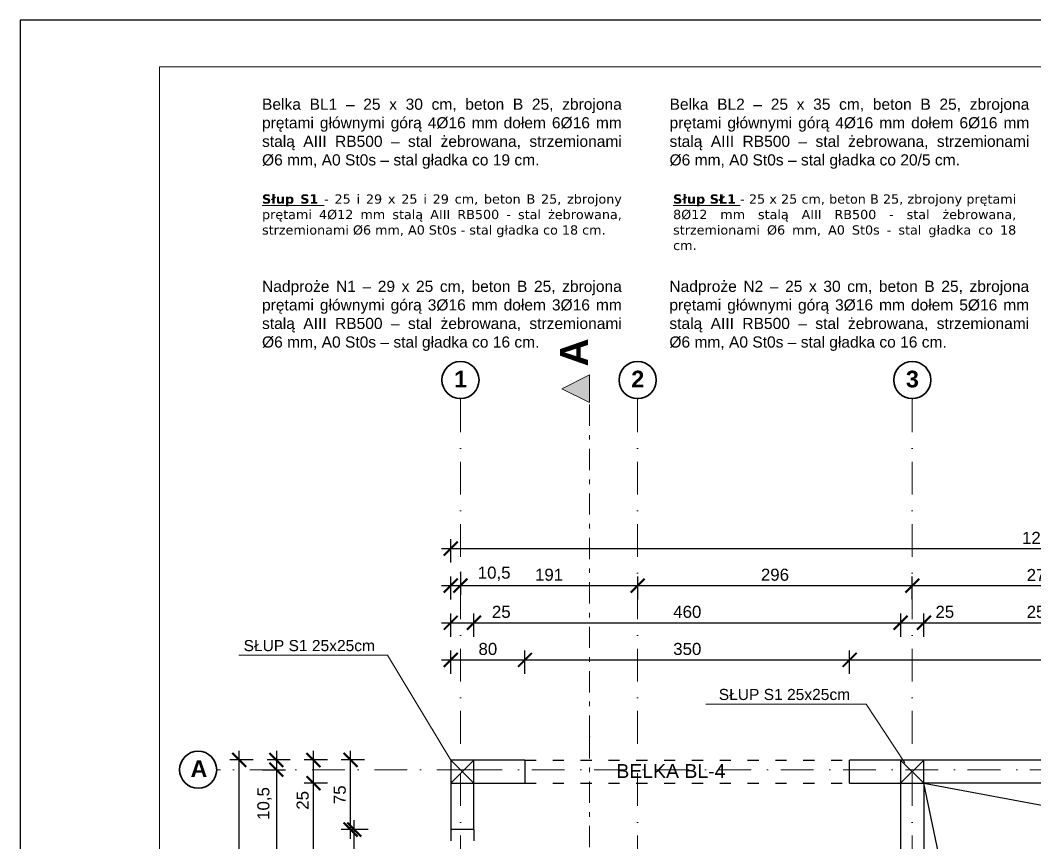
# Model space of a CAD drawing. Header units: millimetres. Extents: x 4647 to 73915, y -13612 to -8141.
# Drawn here: x 11099 to 12192, y -10494 to -9608 of the extents above; entities that cross this region are included whole.
import ezdxf
from ezdxf.enums import TextEntityAlignment as Align

# ---------------------------------------------------------------- set-up
doc = ezdxf.new("R2010")
doc.units = ezdxf.units.MM
for name, pattern in [('ACAD_ISO03W100', [30, 12, -18]), ('Kropki i Kreski', [67.027776, 35.277777, -17.638888, 0, -14.111111]), ('Przerywana', [16.4, 8.2, -8.2]), ('Przerywana podwójnie', [47.9, 22.9, -10, 5, -10])]:
    doc.linetypes.add(name, pattern=pattern)
for name, color, linetype, lineweight in [('a_beton_c', 3, 'ACAD_ISO03W100', 25), ('a_murowane_b', 20, 'Continuous', 30), ('a_opisy', 252, 'Continuous', 9), ('a_wymiary', 250, 'Continuous', 9), ('Cienka', 1, 'Continuous', 15), ('Konstrukcja - Siatka mod_Nr_Pióra__1', 7, 'Continuous', 5), ('Konstrukcja - Siatka mod_Nr_Pióra__7', 7, 'Continuous', 35), ('Opisy - Tekst_Nr_Pióra__1', 7, 'Continuous', 13), ('Znaczniki - Przekroje_Nr_Pióra__1', 7, 'Continuous', 5)]:
    doc.layers.add(name, color=color, linetype=linetype, lineweight=lineweight)
doc.layers.add('Konstrukcja - Siatka mod', color=7, linetype='Continuous')
doc.layers.add('Znaczniki - Przekroje', color=7, linetype='Continuous')
doc.layers.add('Konstrukcja - Siatka mod_Nr_Pióra__4', color=7, linetype='Continuous', lineweight=5, true_color=0x029e21)
doc.layers.add('Znaczniki - Przekroje_Nr_Pióra__5', color=7, linetype='Continuous', lineweight=5, true_color=0x40a5ff)
doc.styles.add('GENERATED_STYLE_1', font='arialbd.ttf')
doc.styles.get("Standard").update_dxf_attribs({"font": 'arial.ttf'})
doc.dimstyles.new('1-100', dxfattribs={"dimtxt": 13, "dimasz": 15, "dimexe": 10, "dimexo": 20, "dimgap": 5, "dimtad": 1, "dimdec": 1, "dimrnd": 0.5, "dimtxsty": 'Standard', "dimblk": 'ARCHTICK', "dimcen": 0.09, "dimdle": 10, "dimadec": 0, "dimazin": 0, "dimtfac": 1, "dimtdec": 1, "dimtofl": 0, "dimtmove": 0, "dimatfit": 3, "dimfxl": 10, "dimfxlon": 1, "dimtolj": 1, "dimtzin": 0, "dimarcsym": 0})

# ---------------------------------------------------------------- blocks, each defined once
blk = doc.blocks.new('Standardowy znacznik siatki')
at = {"layer": 'Konstrukcja - Siatka mod_Nr_Pióra__4', "linetype": 'Kropki i Kreski'}
for p, q in [((272.5, 0), (0, 0)), ((272.5, 0), (1529.2, 0)), ((1529.2, 0), (1801.7, 0))]:
    blk.add_line(p, q, dxfattribs=at)
blk.add_point((272.5, 0), dxfattribs=at)
blk.add_point((272.5, 0), dxfattribs=at)
at = {"layer": 'Konstrukcja - Siatka mod_Nr_Pióra__7', "linetype": 'Continuous'}
blk.add_circle((-20, 0), 20, dxfattribs=at)
at = {"layer": 'Konstrukcja - Siatka mod_Nr_Pióra__1', "style": 'GENERATED_STYLE_1'}
blk.add_attdef('AC_MarkerText_1', text='', height=18, dxfattribs=at).set_placement((-28.2, -13.3), align=Align.BOTTOM_LEFT)
blk = doc.blocks.new('Standardowy znacznik siatki_3')
at = {"layer": 'Konstrukcja - Siatka mod_Nr_Pióra__4', "linetype": 'Kropki i Kreski'}
for q in [(0, 0), (1660.6, 0)]:
    blk.add_line((1, 0), q, dxfattribs=at)
blk.add_point((1, 0), dxfattribs=at)
blk.add_point((1, 0), dxfattribs=at)
at = {"layer": 'Konstrukcja - Siatka mod_Nr_Pióra__7', "linetype": 'Continuous'}
blk.add_circle((-20, 0), 20, dxfattribs=at)
at = {"layer": 'Konstrukcja - Siatka mod_Nr_Pióra__1', "style": 'GENERATED_STYLE_1'}
blk.add_attdef('AC_MarkerText_1', text='', height=18, rotation=90, dxfattribs=at).set_placement((-6.7, -6.8), align=Align.BOTTOM_LEFT)
blk = doc.blocks.new('Standardowy znacznik siatki_4')
at = {"layer": 'Konstrukcja - Siatka mod_Nr_Pióra__4', "linetype": 'Kropki i Kreski'}
for q in [(0, 0), (1660.6, 0)]:
    blk.add_line((1, 0), q, dxfattribs=at)
blk.add_point((1, 0), dxfattribs=at)
blk.add_point((1, 0), dxfattribs=at)
at = {"layer": 'Konstrukcja - Siatka mod_Nr_Pióra__7', "linetype": 'Continuous'}
blk.add_circle((-20, 0), 20, dxfattribs=at)
at = {"layer": 'Konstrukcja - Siatka mod_Nr_Pióra__1', "style": 'GENERATED_STYLE_1'}
blk.add_attdef('AC_MarkerText_1', text='', height=18, rotation=90, dxfattribs=at).set_placement((-6.7, -6.8), align=Align.BOTTOM_LEFT)
blk = doc.blocks.new('Standardowy znacznik siatki_8')
at = {"layer": 'Konstrukcja - Siatka mod_Nr_Pióra__4', "linetype": 'Kropki i Kreski'}
for q in [(0, 0), (1660.6, 0)]:
    blk.add_line((1, 0), q, dxfattribs=at)
blk.add_point((1, 0), dxfattribs=at)
blk.add_point((1, 0), dxfattribs=at)
at = {"layer": 'Konstrukcja - Siatka mod_Nr_Pióra__7', "linetype": 'Continuous'}
blk.add_circle((-20, 0), 20, dxfattribs=at)
at = {"layer": 'Konstrukcja - Siatka mod_Nr_Pióra__1', "style": 'GENERATED_STYLE_1'}
blk.add_attdef('AC_MarkerText_1', text='', height=18, rotation=90, dxfattribs=at).set_placement((-6.7, -6.8), align=Align.BOTTOM_LEFT)
blk = doc.blocks.new('Płaszczyzna odcinająca_1', base_point=(9081.8, -311.1))
at = {"layer": 'Znaczniki - Przekroje_Nr_Pióra__1', "linetype": 'Continuous'}
blk.add_hatch(color=256, dxfattribs=at).paths.add_polyline_path([(9081.8, 1362.7), (9081.8, 1332.7), (9051.8, 1347.7)], flags=0)
for p, q in [((9051.8, 1347.7), (9081.8, 1362.7)), ((9081.8, 1362.7), (9081.8, 1332.7)), ((9081.8, 1332.7), (9051.8, 1347.7))]:
    blk.add_line(p, q, dxfattribs=at)
at = {"layer": 'Znaczniki - Przekroje_Nr_Pióra__5', "linetype": 'Przerywana podwójnie'}
for p, q in [((9081.8, 972.5), (9081.8, 1332.7)), ((9081.8, -296.1), (9081.8, 972.5))]:
    blk.add_line(p, q, dxfattribs=at)
blk.add_point((9081.8, 972.5), dxfattribs=at)
at = {"layer": 'Znaczniki - Przekroje_Nr_Pióra__1', "linetype": 'Continuous', "insert": (9080, 1371.7), "char_height": 30, "attachment_point": 7, "rotation": 90, "style": 'GENERATED_STYLE_1'}
blk.add_mtext('{A}', dxfattribs=at)
blk = doc.blocks.new('_ArchTick')
at = {"color": 0, "linetype": 'ByBlock', "const_width": 0.15}
blk.add_lwpolyline([(-0.5, -0.5), (0.5, 0.5)], dxfattribs=at)
blk = doc.blocks.new('*D364')
at = {"layer": 'a_wymiary', "color": 0, "lineweight": -2, "transparency": 16777216}
for p, q in [((11563, -10312.3), (11563, -10287.3)), ((11643, -10312.3), (11643, -10287.3)), ((11553, -10297.3), (11653, -10297.3))]:
    blk.add_line(p, q, dxfattribs=at)
at = {"layer": 'DEFPOINTS', "color": 0, "transparency": 16777216}
for p in [(11643, -10297.3), (11563, -10405.2), (11643, -10405.2)]:
    blk.add_point(p, dxfattribs=at)
at = {"layer": 'a_wymiary', "color": 0, "lineweight": -2, "transparency": 16777216, "xscale": 15, "yscale": 15, "zscale": 15, "rotation": 180}
blk.add_blockref('_ArchTick', (11563, -10297.3), dxfattribs=at)
at = {"layer": 'a_wymiary', "color": 0, "lineweight": -2, "transparency": 16777216, "xscale": 15, "yscale": 15, "zscale": 15}
blk.add_blockref('_ArchTick', (11643, -10297.3), dxfattribs=at)
at = {"layer": 'a_wymiary', "color": 0, "transparency": 16777216, "insert": (11603, -10285.6), "char_height": 13, "attachment_point": 5}
blk.add_mtext('\\A1;80', dxfattribs=at)
blk = doc.blocks.new('*D365')
at = {"layer": 'a_wymiary', "color": 0, "lineweight": -2, "transparency": 16777216}
for p, q in [((11643, -10312.3), (11643, -10287.3)), ((11993, -10312.3), (11993, -10287.3)), ((11633, -10297.3), (12003, -10297.3))]:
    blk.add_line(p, q, dxfattribs=at)
at = {"layer": 'DEFPOINTS', "color": 0, "transparency": 16777216}
for p in [(11993, -10297.3), (11643, -10401.2), (11993, -10401.2)]:
    blk.add_point(p, dxfattribs=at)
at = {"layer": 'a_wymiary', "color": 0, "lineweight": -2, "transparency": 16777216, "xscale": 15, "yscale": 15, "zscale": 15, "rotation": 180}
blk.add_blockref('_ArchTick', (11643, -10297.3), dxfattribs=at)
at = {"layer": 'a_wymiary', "color": 0, "lineweight": -2, "transparency": 16777216, "xscale": 15, "yscale": 15, "zscale": 15}
blk.add_blockref('_ArchTick', (11993, -10297.3), dxfattribs=at)
at = {"layer": 'a_wymiary', "color": 0, "transparency": 16777216, "insert": (11818, -10285.6), "char_height": 13, "attachment_point": 5}
blk.add_mtext('\\A1;350', dxfattribs=at)
blk = doc.blocks.new('*D366')
at = {"layer": 'a_wymiary', "color": 0, "lineweight": -2, "transparency": 16777216}
for p, q in [((11993, -10312.3), (11993, -10287.3)), ((12835, -10312.3), (12835, -10287.3)), ((11983, -10297.3), (12845, -10297.3))]:
    blk.add_line(p, q, dxfattribs=at)
at = {"layer": 'DEFPOINTS', "color": 0, "transparency": 16777216}
for p in [(12835, -10297.3), (11993, -10401.2), (12835, -10401.2)]:
    blk.add_point(p, dxfattribs=at)
at = {"layer": 'a_wymiary', "color": 0, "lineweight": -2, "transparency": 16777216, "xscale": 15, "yscale": 15, "zscale": 15, "rotation": 180}
blk.add_blockref('_ArchTick', (11993, -10297.3), dxfattribs=at)
at = {"layer": 'a_wymiary', "color": 0, "lineweight": -2, "transparency": 16777216, "xscale": 15, "yscale": 15, "zscale": 15}
blk.add_blockref('_ArchTick', (12835, -10297.3), dxfattribs=at)
at = {"layer": 'a_wymiary', "color": 0, "transparency": 16777216, "insert": (12414, -10285.6), "char_height": 13, "attachment_point": 5}
blk.add_mtext('\\A1;842', dxfattribs=at)
blk = doc.blocks.new('*D367')
at = {"layer": 'a_wymiary', "color": 0, "lineweight": -2, "transparency": 16777216}
for p, q in [((11563, -10272.3), (11563, -10247.3)), ((11588, -10272.3), (11588, -10247.3)), ((11553, -10257.3), (11588, -10257.3)), ((11588, -10257.3), (11631.9, -10257.3))]:
    blk.add_line(p, q, dxfattribs=at)
at = {"layer": 'DEFPOINTS', "color": 0, "transparency": 16777216}
for p in [(11588, -10257.3), (11563, -10405.2), (11588, -10405.2)]:
    blk.add_point(p, dxfattribs=at)
at = {"layer": 'a_wymiary', "color": 0, "lineweight": -2, "transparency": 16777216, "xscale": 15, "yscale": 15, "zscale": 15, "rotation": 180}
blk.add_blockref('_ArchTick', (11563, -10257.3), dxfattribs=at)
at = {"layer": 'a_wymiary', "color": 0, "lineweight": -2, "transparency": 16777216, "xscale": 15, "yscale": 15, "zscale": 15}
blk.add_blockref('_ArchTick', (11588, -10257.3), dxfattribs=at)
at = {"layer": 'a_wymiary', "color": 0, "transparency": 16777216, "insert": (11617.5, -10245.6), "char_height": 13, "attachment_point": 5}
blk.add_mtext('\\A1;25', dxfattribs=at)
blk = doc.blocks.new('*D368')
at = {"layer": 'a_wymiary', "color": 0, "lineweight": -2, "transparency": 16777216}
for p, q in [((11588, -10272.3), (11588, -10247.3)), ((12048, -10272.3), (12048, -10247.3)), ((11578, -10257.3), (12058, -10257.3))]:
    blk.add_line(p, q, dxfattribs=at)
at = {"layer": 'DEFPOINTS', "color": 0, "transparency": 16777216}
for p in [(12048, -10257.3), (11588, -10405.2), (12048, -10405.2)]:
    blk.add_point(p, dxfattribs=at)
at = {"layer": 'a_wymiary', "color": 0, "lineweight": -2, "transparency": 16777216, "xscale": 15, "yscale": 15, "zscale": 15, "rotation": 180}
blk.add_blockref('_ArchTick', (11588, -10257.3), dxfattribs=at)
at = {"layer": 'a_wymiary', "color": 0, "lineweight": -2, "transparency": 16777216, "xscale": 15, "yscale": 15, "zscale": 15}
blk.add_blockref('_ArchTick', (12048, -10257.3), dxfattribs=at)
at = {"layer": 'a_wymiary', "color": 0, "transparency": 16777216, "insert": (11818, -10245.6), "char_height": 13, "attachment_point": 5}
blk.add_mtext('\\A1;460', dxfattribs=at)
blk = doc.blocks.new('*D369')
at = {"layer": 'a_wymiary', "color": 0, "lineweight": -2, "transparency": 16777216}
for p, q in [((12048, -10272.3), (12048, -10247.3)), ((12073, -10272.3), (12073, -10247.3)), ((12038, -10257.3), (12083, -10257.3))]:
    blk.add_line(p, q, dxfattribs=at)
at = {"layer": 'DEFPOINTS', "color": 0, "transparency": 16777216}
for p in [(12073, -10257.3), (12048, -10405.2), (12073, -10405.2)]:
    blk.add_point(p, dxfattribs=at)
at = {"layer": 'a_wymiary', "color": 0, "lineweight": -2, "transparency": 16777216, "xscale": 15, "yscale": 15, "zscale": 15, "rotation": 180}
blk.add_blockref('_ArchTick', (12048, -10257.3), dxfattribs=at)
at = {"layer": 'a_wymiary', "color": 0, "lineweight": -2, "transparency": 16777216, "xscale": 15, "yscale": 15, "zscale": 15}
blk.add_blockref('_ArchTick', (12073, -10257.3), dxfattribs=at)
at = {"layer": 'a_wymiary', "color": 0, "transparency": 16777216, "insert": (12095.6, -10245.6), "char_height": 13, "attachment_point": 5}
blk.add_mtext('\\A1;25', dxfattribs=at)
blk = doc.blocks.new('*D370')
at = {"layer": 'a_wymiary', "color": 0, "lineweight": -2, "transparency": 16777216}
for p, q in [((12073, -10272.3), (12073, -10247.3)), ((12325, -10272.3), (12325, -10247.3)), ((12063, -10257.3), (12335, -10257.3))]:
    blk.add_line(p, q, dxfattribs=at)
at = {"layer": 'DEFPOINTS', "color": 0, "transparency": 16777216}
for p in [(12325, -10257.3), (12073, -10405.2), (12325, -10405.2)]:
    blk.add_point(p, dxfattribs=at)
at = {"layer": 'a_wymiary', "color": 0, "lineweight": -2, "transparency": 16777216, "xscale": 15, "yscale": 15, "zscale": 15, "rotation": 180}
blk.add_blockref('_ArchTick', (12073, -10257.3), dxfattribs=at)
at = {"layer": 'a_wymiary', "color": 0, "lineweight": -2, "transparency": 16777216, "xscale": 15, "yscale": 15, "zscale": 15}
blk.add_blockref('_ArchTick', (12325, -10257.3), dxfattribs=at)
at = {"layer": 'a_wymiary', "color": 0, "transparency": 16777216, "insert": (12199, -10245.6), "char_height": 13, "attachment_point": 5}
blk.add_mtext('\\A1;252', dxfattribs=at)
blk = doc.blocks.new('*D374')
at = {"layer": 'a_wymiary', "color": 0, "lineweight": -2, "transparency": 16777216}
for p, q in [((11573.5, -10202.3), (11573.5, -10227.3)), ((11563, -10232.3), (11563, -10207.3)), ((11553, -10217.3), (11573.5, -10217.3)), ((11573.5, -10217.3), (11631.1, -10217.3))]:
    blk.add_line(p, q, dxfattribs=at)
at = {"layer": 'DEFPOINTS', "color": 0, "transparency": 16777216}
for p in [(11573.5, -10016.7), (11573.5, -10217.3), (11563, -10405.2)]:
    blk.add_point(p, dxfattribs=at)
at = {"layer": 'a_wymiary', "color": 0, "lineweight": -2, "transparency": 16777216, "xscale": 15, "yscale": 15, "zscale": 15, "rotation": 180}
blk.add_blockref('_ArchTick', (11563, -10217.3), dxfattribs=at)
at = {"layer": 'a_wymiary', "color": 0, "lineweight": -2, "transparency": 16777216, "xscale": 15, "yscale": 15, "zscale": 15}
blk.add_blockref('_ArchTick', (11573.5, -10217.3), dxfattribs=at)
at = {"layer": 'a_wymiary', "color": 0, "transparency": 16777216, "insert": (11609.8, -10204.5), "char_height": 13, "attachment_point": 5}
blk.add_mtext('\\A1;10,5', dxfattribs=at)
blk = doc.blocks.new('*D375')
at = {"layer": 'a_wymiary', "color": 0, "lineweight": -2, "transparency": 16777216}
for p, q in [((11764.5, -10232.3), (11764.5, -10207.3)), ((12060.5, -10232.3), (12060.5, -10207.3)), ((11754.5, -10217.3), (12070.5, -10217.3))]:
    blk.add_line(p, q, dxfattribs=at)
at = {"layer": 'DEFPOINTS', "color": 0, "transparency": 16777216}
for p in [(12060.5, -10217.3), (11764.5, -10401.2), (12060.5, -10405.2)]:
    blk.add_point(p, dxfattribs=at)
at = {"layer": 'a_wymiary', "color": 0, "lineweight": -2, "transparency": 16777216, "xscale": 15, "yscale": 15, "zscale": 15, "rotation": 180}
blk.add_blockref('_ArchTick', (11764.5, -10217.3), dxfattribs=at)
at = {"layer": 'a_wymiary', "color": 0, "lineweight": -2, "transparency": 16777216, "xscale": 15, "yscale": 15, "zscale": 15}
blk.add_blockref('_ArchTick', (12060.5, -10217.3), dxfattribs=at)
at = {"layer": 'a_wymiary', "color": 0, "transparency": 16777216, "insert": (11912.5, -10205.6), "char_height": 13, "attachment_point": 5}
blk.add_mtext('\\A1;296', dxfattribs=at)
blk = doc.blocks.new('*D376')
at = {"layer": 'a_wymiary', "color": 0, "lineweight": -2, "transparency": 16777216}
for p, q in [((12060.5, -10232.3), (12060.5, -10207.3)), ((12337.5, -10232.3), (12337.5, -10207.3)), ((12050.5, -10217.3), (12347.5, -10217.3))]:
    blk.add_line(p, q, dxfattribs=at)
at = {"layer": 'DEFPOINTS', "color": 0, "transparency": 16777216}
for p in [(12337.5, -10217.3), (12060.5, -10405.2), (12337.5, -10405.2)]:
    blk.add_point(p, dxfattribs=at)
at = {"layer": 'a_wymiary', "color": 0, "lineweight": -2, "transparency": 16777216, "xscale": 15, "yscale": 15, "zscale": 15, "rotation": 180}
blk.add_blockref('_ArchTick', (12060.5, -10217.3), dxfattribs=at)
at = {"layer": 'a_wymiary', "color": 0, "lineweight": -2, "transparency": 16777216, "xscale": 15, "yscale": 15, "zscale": 15}
blk.add_blockref('_ArchTick', (12337.5, -10217.3), dxfattribs=at)
at = {"layer": 'a_wymiary', "color": 0, "transparency": 16777216, "insert": (12199, -10205.8), "char_height": 13, "attachment_point": 5}
blk.add_mtext('\\A1;277', dxfattribs=at)
blk = doc.blocks.new('*D379')
at = {"layer": 'a_wymiary', "color": 0, "lineweight": -2, "transparency": 16777216}
for p, q in [((11563, -10192.3), (11563, -10167.3)), ((12835, -10192.3), (12835, -10167.3)), ((11553, -10177.3), (12845, -10177.3))]:
    blk.add_line(p, q, dxfattribs=at)
at = {"layer": 'DEFPOINTS', "color": 0, "transparency": 16777216}
for p in [(12835, -10177.3), (11563, -10405.2), (12835, -10405.2)]:
    blk.add_point(p, dxfattribs=at)
at = {"layer": 'a_wymiary', "color": 0, "lineweight": -2, "transparency": 16777216, "xscale": 15, "yscale": 15, "zscale": 15, "rotation": 180}
blk.add_blockref('_ArchTick', (11563, -10177.3), dxfattribs=at)
at = {"layer": 'a_wymiary', "color": 0, "lineweight": -2, "transparency": 16777216, "xscale": 15, "yscale": 15, "zscale": 15}
blk.add_blockref('_ArchTick', (12835, -10177.3), dxfattribs=at)
at = {"layer": 'a_wymiary', "color": 0, "transparency": 16777216, "insert": (12199, -10165.8), "char_height": 13, "attachment_point": 5}
blk.add_mtext('\\A1;1272', dxfattribs=at)
blk = doc.blocks.new('*D413')
at = {"layer": 'a_wymiary', "color": 0, "lineweight": -2, "transparency": 16777216}
for p, q in [((11459, -10590.2), (11459, -10470.2)), ((11474, -10480.2), (11449, -10480.2)), ((11474, -10580.2), (11449, -10580.2))]:
    blk.add_line(p, q, dxfattribs=at)
at = {"layer": 'DEFPOINTS', "color": 0, "transparency": 16777216}
for p in [(11459, -10480.2), (11563, -10480.2), (11563, -10580.2)]:
    blk.add_point(p, dxfattribs=at)
at = {"layer": 'a_wymiary', "color": 0, "lineweight": -2, "transparency": 16777216, "xscale": 15, "yscale": 15, "zscale": 15}
for p, rotation in [((11459, -10480.2), 90), ((11459, -10580.2), 270)]:
    blk.add_blockref('_ArchTick', p, dxfattribs=dict(at, rotation=rotation))
at = {"layer": 'a_wymiary', "color": 0, "transparency": 16777216, "insert": (11447.4, -10530.2), "char_height": 13, "attachment_point": 5, "rotation": 90}
blk.add_mtext('\\A1;100', dxfattribs=at)
blk = doc.blocks.new('*D414')
at = {"layer": 'a_wymiary', "color": 0, "lineweight": -2, "transparency": 16777216}
for p, q in [((11455, -10490.2), (11455, -10395.2)), ((11470, -10405.2), (11445, -10405.2)), ((11470, -10480.2), (11445, -10480.2))]:
    blk.add_line(p, q, dxfattribs=at)
at = {"layer": 'DEFPOINTS', "color": 0, "transparency": 16777216}
for p in [(11455, -10405.2), (11563, -10405.2), (11559, -10480.2)]:
    blk.add_point(p, dxfattribs=at)
at = {"layer": 'a_wymiary', "color": 0, "lineweight": -2, "transparency": 16777216, "xscale": 15, "yscale": 15, "zscale": 15}
for p, rotation in [((11455, -10405.2), 90), ((11455, -10480.2), 270)]:
    blk.add_blockref('_ArchTick', p, dxfattribs=dict(at, rotation=rotation))
at = {"layer": 'a_wymiary', "color": 0, "transparency": 16777216, "insert": (11443.4, -10442.7), "char_height": 13, "attachment_point": 5, "rotation": 90}
blk.add_mtext('\\A1;75', dxfattribs=at)
blk = doc.blocks.new('*D418')
at = {"layer": 'a_wymiary', "color": 0, "lineweight": -2, "transparency": 16777216}
for p, q in [((11415, -11142.2), (11415, -10420.2)), ((11430, -10430.2), (11405, -10430.2)), ((11430, -11132.2), (11405, -11132.2))]:
    blk.add_line(p, q, dxfattribs=at)
at = {"layer": 'DEFPOINTS', "color": 0, "transparency": 16777216}
for p in [(11415, -10430.2), (11563, -10430.2), (11563, -11132.2)]:
    blk.add_point(p, dxfattribs=at)
at = {"layer": 'a_wymiary', "color": 0, "lineweight": -2, "transparency": 16777216, "xscale": 15, "yscale": 15, "zscale": 15}
for p, rotation in [((11415, -10430.2), 90), ((11415, -11132.2), 270)]:
    blk.add_blockref('_ArchTick', p, dxfattribs=dict(at, rotation=rotation))
at = {"layer": 'a_wymiary', "color": 0, "transparency": 16777216, "insert": (11403.4, -10781.2), "char_height": 13, "attachment_point": 5, "rotation": 90}
blk.add_mtext('\\A1;702', dxfattribs=at)
blk = doc.blocks.new('*D419')
at = {"layer": 'a_wymiary', "color": 0, "lineweight": -2, "transparency": 16777216}
for p, q in [((11415, -10440.2), (11415, -10395.2)), ((11430, -10405.2), (11405, -10405.2)), ((11430, -10430.2), (11405, -10430.2))]:
    blk.add_line(p, q, dxfattribs=at)
at = {"layer": 'DEFPOINTS', "color": 0, "transparency": 16777216}
for p in [(11415, -10405.2), (11563, -10405.2), (11563, -10430.2)]:
    blk.add_point(p, dxfattribs=at)
at = {"layer": 'a_wymiary', "color": 0, "lineweight": -2, "transparency": 16777216, "xscale": 15, "yscale": 15, "zscale": 15}
for p, rotation in [((11415, -10405.2), 90), ((11415, -10430.2), 270)]:
    blk.add_blockref('_ArchTick', p, dxfattribs=dict(at, rotation=rotation))
at = {"layer": 'a_wymiary', "color": 0, "transparency": 16777216, "insert": (11403.4, -10448.7), "char_height": 13, "attachment_point": 5, "rotation": 90}
blk.add_mtext('\\A1;25', dxfattribs=at)
blk = doc.blocks.new('*D420')
at = {"layer": 'a_wymiary', "color": 0, "lineweight": -2, "transparency": 16777216}
for p, q in [((11375, -10395.2), (11375, -10415.7)), ((11390, -10405.2), (11365, -10405.2)), ((11360, -10415.7), (11385, -10415.7)), ((11375, -10415.7), (11375, -10473.4))]:
    blk.add_line(p, q, dxfattribs=at)
at = {"layer": 'DEFPOINTS', "color": 0, "transparency": 16777216}
for p in [(11563, -10405.2), (11310.7, -10415.7), (11375, -10415.7)]:
    blk.add_point(p, dxfattribs=at)
at = {"layer": 'a_wymiary', "color": 0, "lineweight": -2, "transparency": 16777216, "xscale": 15, "yscale": 15, "zscale": 15}
for p, rotation in [((11375, -10405.2), 90), ((11375, -10415.7), 270)]:
    blk.add_blockref('_ArchTick', p, dxfattribs=dict(at, rotation=rotation))
at = {"layer": 'a_wymiary', "color": 0, "transparency": 16777216, "insert": (11362.2, -10452.1), "char_height": 13, "attachment_point": 5, "rotation": 90}
blk.add_mtext('\\A1;10,5', dxfattribs=at)
blk = doc.blocks.new('*D421')
at = {"layer": 'a_wymiary', "color": 0, "lineweight": -2, "transparency": 16777216}
for p, q in [((11375, -10405.7), (11375, -11154.7)), ((11360, -10415.7), (11385, -10415.7)), ((11390, -11144.7), (11365, -11144.7))]:
    blk.add_line(p, q, dxfattribs=at)
at = {"layer": 'DEFPOINTS', "color": 0, "transparency": 16777216}
for p in [(11310.7, -10415.7), (11375, -11144.7), (11563, -11144.7)]:
    blk.add_point(p, dxfattribs=at)
at = {"layer": 'a_wymiary', "color": 0, "lineweight": -2, "transparency": 16777216, "xscale": 15, "yscale": 15, "zscale": 15}
for p, rotation in [((11375, -10415.7), 90), ((11375, -11144.7), 270)]:
    blk.add_blockref('_ArchTick', p, dxfattribs=dict(at, rotation=rotation))
at = {"layer": 'a_wymiary', "color": 0, "transparency": 16777216, "insert": (11363.4, -10780.2), "char_height": 13, "attachment_point": 5, "rotation": 90}
blk.add_mtext('\\A1;729', dxfattribs=at)
blk = doc.blocks.new('*D424')
at = {"layer": 'a_wymiary', "color": 0, "lineweight": -2, "transparency": 16777216}
for p, q in [((11335, -11385.2), (11335, -10395.2)), ((11350, -10405.2), (11325, -10405.2)), ((11350, -11375.2), (11325, -11375.2))]:
    blk.add_line(p, q, dxfattribs=at)
at = {"layer": 'DEFPOINTS', "color": 0, "transparency": 16777216}
for p in [(11335, -10405.2), (11563, -10405.2), (11563, -11375.2)]:
    blk.add_point(p, dxfattribs=at)
at = {"layer": 'a_wymiary', "color": 0, "lineweight": -2, "transparency": 16777216, "xscale": 15, "yscale": 15, "zscale": 15}
for p, rotation in [((11335, -10405.2), 90), ((11335, -11375.2), 270)]:
    blk.add_blockref('_ArchTick', p, dxfattribs=dict(at, rotation=rotation))
at = {"layer": 'a_wymiary', "color": 0, "transparency": 16777216, "insert": (11323.4, -10890.2), "char_height": 13, "attachment_point": 5, "rotation": 90}
blk.add_mtext('\\A1;970', dxfattribs=at)
blk = doc.blocks.new('*D480')
at = {"layer": 'a_wymiary', "color": 0, "lineweight": -2, "transparency": 16777216}
for p, q in [((11573.5, -10202.3), (11573.5, -10227.3)), ((11764.5, -10232.3), (11764.5, -10207.3)), ((11563.5, -10217.3), (11774.5, -10217.3))]:
    blk.add_line(p, q, dxfattribs=at)
at = {"layer": 'DEFPOINTS', "color": 0, "transparency": 16777216}
for p in [(11573.5, -10016.7), (11764.5, -10217.3), (11764.5, -10405.2)]:
    blk.add_point(p, dxfattribs=at)
at = {"layer": 'a_wymiary', "color": 0, "lineweight": -2, "transparency": 16777216, "xscale": 15, "yscale": 15, "zscale": 15, "rotation": 180}
blk.add_blockref('_ArchTick', (11573.5, -10217.3), dxfattribs=at)
at = {"layer": 'a_wymiary', "color": 0, "lineweight": -2, "transparency": 16777216, "xscale": 15, "yscale": 15, "zscale": 15}
blk.add_blockref('_ArchTick', (11764.5, -10217.3), dxfattribs=at)
at = {"layer": 'a_wymiary', "color": 0, "transparency": 16777216, "insert": (11669, -10205.6), "char_height": 13, "attachment_point": 5}
blk.add_mtext('\\A1;191', dxfattribs=at)

msp = doc.modelspace()

# ---------------------------------------------------------------- linework, layer by layer
for p, q in [((12120.06, -10655.32), (12072.99, -10430.23)), ((12072.99, -10430.23), (12281.22, -10469.16))]:
    msp.add_line(p, q)
msp.add_lwpolyline([(11098.99, -12577.97), (13198.99, -12577.97), (13198.99, -9607.97), (11098.99, -9607.97)], close=True)
at = {"layer": 'a_beton_c', "linetype": 'ByBlock'}
for points in [[(11562.99, -10405.23), (11562.99, -10430.23), (11587.99, -10430.23), (11587.99, -10405.23)], [(12047.99, -10405.23), (12047.99, -10430.23), (12072.99, -10430.23), (12072.99, -10405.23)]]:
    msp.add_lwpolyline(points, close=True, dxfattribs=at)
for points in [[(11562.99, -10430.23), (11587.99, -10405.23)], [(11562.99, -10405.23), (11587.99, -10430.23)], [(12047.99, -10430.23), (12072.99, -10405.23)], [(12047.99, -10405.23), (12072.99, -10430.23)]]:
    msp.add_lwpolyline(points, dxfattribs=at)
at = {"layer": 'a_beton_c'}
for points in [[(11642.99, -10405.23), (11992.99, -10405.23)], [(11642.99, -10430.23), (11992.99, -10430.23)], [(11562.99, -10480.22), (11562.99, -10580.22)], [(11587.99, -10480.22), (11587.99, -10580.22)]]:
    msp.add_lwpolyline(points, dxfattribs=at)
at = {"layer": 'a_murowane_b'}
for points in [[(11562.99, -10405.23), (11562.99, -10480.22)], [(11642.99, -10405.23), (11562.99, -10405.23)], [(11642.99, -10405.23), (11642.99, -10430.23)], [(11992.99, -10430.23), (11992.99, -10405.23)], [(12834.99, -10480.22), (12834.99, -10405.23), (11992.99, -10405.23)], [(11587.99, -10480.22), (11587.99, -10430.23), (11642.99, -10430.23)], [(11992.99, -10430.23), (12047.99, -10430.23), (12047.99, -11106.23)], [(12324.99, -10743.04), (12324.99, -10430.23), (12072.99, -10430.23), (12072.99, -10965.23)], [(11587.99, -10480.22), (11562.99, -10480.22)]]:
    msp.add_lwpolyline(points, dxfattribs=at)
at = {"layer": 'a_opisy'}
for p, q in [((11494.94, -10292.29), (11334.47, -10292.29)), ((11562.99, -10405.23), (11494.94, -10292.29)), ((11837.88, -10344.98), (12010.94, -10344.98)), ((12010.94, -10344.98), (12052.66, -10408.32))]:
    msp.add_line(p, q, dxfattribs=at)
at = {"layer": 'Opisy - Tekst_Nr_Pióra__1', "linetype": 'Continuous', "ltscale": 10, "flags": 128}
msp.add_lwpolyline([(13148.99, -12377.97), (11248.99, -12377.97), (11248.99, -9657.97), (13148.99, -9657.97)], close=True, dxfattribs=at)

# ---------------------------------------------------------------- block references
at = {"layer": 'Konstrukcja - Siatka mod', "linetype": 'Continuous'}
ref = msp.add_blockref('Standardowy znacznik siatki_3', (11573.49, -10015.73), dxfattribs=dict(at, rotation=270))
ref.add_attrib('AC_MarkerText_1', '1', dxfattribs={"linetype": 'Continuous', "height": 18, "style": 'GENERATED_STYLE_1'}).set_placement((11566.66, -10009.02), align=Align.BOTTOM_LEFT)
ref = msp.add_blockref('Standardowy znacznik siatki_8', (11764.49, -10015.73), dxfattribs=dict(at, rotation=270))
ref.add_attrib('AC_MarkerText_1', '2', dxfattribs={"linetype": 'Continuous', "height": 18, "style": 'GENERATED_STYLE_1'}).set_placement((11757.66, -10009.02), align=Align.BOTTOM_LEFT)
ref = msp.add_blockref('Standardowy znacznik siatki_4', (12060.49, -10015.73), dxfattribs=dict(at, rotation=270))
ref.add_attrib('AC_MarkerText_1', '3', dxfattribs={"linetype": 'Continuous', "height": 18, "style": 'GENERATED_STYLE_1'}).set_placement((12053.66, -10009.02), align=Align.BOTTOM_LEFT)
at = {"layer": 'Konstrukcja - Siatka mod', "linetype": 'Przerywana'}
ref = msp.add_blockref('Standardowy znacznik siatki', (11310.7, -10415.73), dxfattribs=at)
ref.add_attrib('AC_MarkerText_1', 'A', dxfattribs={"linetype": 'Przerywana', "height": 18, "style": 'GENERATED_STYLE_1'}).set_placement((11282.47, -10429.02), align=Align.BOTTOM_LEFT)
at = {"layer": 'Znaczniki - Przekroje'}
msp.add_blockref('Płaszczyzna odcinająca_1', (11712.67, -11663.84), dxfattribs=at)

# ---------------------------------------------------------------- texts
at = {"layer": 'a_opisy', "char_height": 12}
for s, insert, width, attachment_point in [('\\pxqj;Belka BL1 – 25 x 30 cm, beton B 25, zbrojona prętami głównymi górą 4Ø16 mm dołem 6Ø16 mm stalą AIII RB500 – stal żebrowana, strzemionami Ø6 mm, A0 St0s – stal gładka co 19 cm.', (11359.58, -9692.39), 386.6768, 1), ('\\pxqj;Belka BL2 – 25 x 35 cm, beton B 25, zbrojona prętami głównymi górą 4Ø16 mm dołem 6Ø16 mm stalą AIII RB500 – stal żebrowana, strzemionami Ø6 mm, A0 St0s – stal gładka co 20/5 cm.', (11798.88, -9692.39), 386.6768, 1), ('\\pxqj;{\\fVerdana|b1|i0|c238|p34;\\H0.83333x;\\L\\C0;Słup S1\\fVerdana|b0|i0|c238|p34;\\l - 25 i 29 x 25 i 29 cm, beton B 25, zbrojony prętami 4\\fVerdana|b0|i0|c0|p34;Ø1\\fVerdana|b0|i0|c238|p34;2 mm stalą AIII RB500\\fVerdana Baltic|b0|i0|c186|p34; - stal żebrowana, strzemionami Ø6 mm, A0 St0s - stal gładka\\fVerdana|b0|i0|c238|p34; co 18 cm.}', (11359.58, -9795.59), 386.6768, 1), ('\\pxl1.5,qj;{\\fVerdana|b1|i0|c238|p34;\\H0.83333x;\\L\\C0;Słup SŁ1\\fVerdana|b0|i0|c238|p34;\\l - 25 x 25 cm, beton B 25, zbrojony prętami 8\\fVerdana|b0|i0|c0|p34;Ø1\\fVerdana|b0|i0|c238|p34;2\\fVerdana Baltic|b0|i0|c186|p34; mm stalą AIII RB500 - stal żebrowana, strzemionami Ø6 mm, A0 St0s - stal gładka co \\fVerdana|b0|i0|c238|p34;18 cm.}', (11784.71, -9795.59), 386.6768, 1), ('\\pxqj;Nadproże N1 – 29 x 25 cm, beton B 25, zbrojona prętami głównymi górą 3Ø16 mm dołem 3Ø16 mm stalą AIII RB500 – stal żebrowana, strzemionami Ø6 mm, A0 St0s – stal gładka co 16 cm.', (11359.58, -9888.69), 386.6768, 1), ('\\pxqj;Nadproże N2 – 25 x 30 cm, beton B 25, zbrojona prętami głównymi górą 3Ø16 mm dołem 5Ø16 mm stalą AIII RB500 – stal żebrowana, strzemionami Ø6 mm, A0 St0s – stal gładka co 16 cm.', (11798.68, -9888.69), 386.6768, 1), ('SŁUP S1 25x25cm', (11481.35, -10275.89), 285.6, 3), ('SŁUP S1 25x25cm', (11851.92, -10328.58), 285.6, 1)]:
    msp.add_mtext(s, dxfattribs=dict(at, insert=insert, width=width, attachment_point=attachment_point))
at = {"layer": 'Cienka', "insert": (11741.5, -10409.61), "char_height": 20, "width": 326.8786, "attachment_point": 1}
msp.add_mtext('{\\H0.75x;\\C1;BELKA BL-4}', dxfattribs=at)

# ---------------------------------------------------------------- dimensions: what is measured, and where the dimension line sits
at = {"layer": 'a_wymiary'}
for base, p1, p2, override, picture, middle in [((11573.49, -10217.28), (11562.99, -10405.23), (11573.49, -10016.73), {"dimfxl": 15}, '*D374', (11609.81, -10204.47)), ((11764.49, -10217.28), (11573.49, -10016.73), (11764.49, -10405.23), {"dimfxl": 15}, '*D480', (11668.99, -10205.64)), ((12834.99, -10177.28), (11562.99, -10405.23), (12834.99, -10405.23), {"dimfxl": 15}, '*D379', (12198.99, -10165.75)), ((12060.49, -10217.28), (11764.49, -10401.23), (12060.49, -10405.23), {"dimtmove": 1, "dimfxl": 15}, '*D375', (11912.49, -10205.64)), ((12337.49, -10217.28), (12060.49, -10405.23), (12337.49, -10405.23), {"dimtmove": 1, "dimfxl": 15}, '*D376', (12198.99, -10205.75)), ((11587.99, -10257.28), (11562.99, -10405.23), (11587.99, -10405.23), {"dimfxl": 15}, '*D367', (11617.46, -10245.64)), ((12047.99, -10257.28), (11587.99, -10405.23), (12047.99, -10405.23), {"dimtmove": 1, "dimfxl": 15}, '*D368', (11817.99, -10245.64)), ((12324.99, -10257.28), (12072.99, -10405.23), (12324.99, -10405.23), {"dimtmove": 1, "dimfxl": 15}, '*D370', (12198.99, -10245.64)), ((11642.99, -10297.28), (11562.99, -10405.23), (11642.99, -10405.23), {"dimfxl": 15}, '*D364', (11602.99, -10285.64)), ((11992.99, -10297.28), (11642.99, -10401.23), (11992.99, -10401.23), {"dimtmove": 1, "dimfxl": 15}, '*D365', (11817.99, -10285.64)), ((12834.99, -10297.28), (11992.99, -10401.23), (12834.99, -10401.23), {"dimtmove": 1, "dimfxl": 15}, '*D366', (12413.99, -10285.64))]:
    dim = msp.add_linear_dim(base=base, p1=p1, p2=p2, dimstyle='1-100', override=override, dxfattribs=at)
    dim.commit()
    dim.dimension.update_dxf_attribs({"geometry": picture, "text_midpoint": middle})
dim = msp.add_linear_dim(base=(12072.99, -10257.28), p1=(12047.99, -10405.23), p2=(12072.99, -10405.23), dimstyle='1-100', override={"dimtmove": 1, "dimfxl": 15}, dxfattribs=at)
dim.commit()
dim.dimension.update_dxf_attribs({"geometry": '*D369', "text_midpoint": (12095.61, -10257.28), "dimtype": 160})
for base, p1, p2, override, picture, middle in [((11375.04, -10415.73), (11562.99, -10405.23), (11310.7, -10415.73), {"dimfxl": 15}, '*D420', (11362.23, -10452.05)), ((11335.04, -10405.23), (11562.99, -11375.23), (11562.99, -10405.23), {"dimfxl": 15}, '*D424', (11323.4, -10890.23)), ((11455.04, -10405.23), (11558.99, -10480.22), (11562.99, -10405.23), {"dimtmove": 1, "dimfxl": 15}, '*D414', (11443.43, -10442.72)), ((11375.04, -11144.73), (11310.7, -10415.73), (11562.99, -11144.73), {"dimtmove": 1, "dimfxl": 15}, '*D421', (11363.4, -10780.23)), ((11415.04, -10430.23), (11562.99, -11132.23), (11562.99, -10430.23), {"dimtmove": 1, "dimfxl": 15}, '*D418', (11403.4, -10781.23)), ((11459.04, -10480.22), (11562.99, -10580.22), (11562.99, -10480.22), {"dimtmove": 1, "dimfxl": 15}, '*D413', (11447.4, -10530.22))]:
    dim = msp.add_linear_dim(base=base, p1=p1, p2=p2, angle=90, dimstyle='1-100', override=override, dxfattribs=at)
    dim.commit()
    dim.dimension.update_dxf_attribs({"geometry": picture, "text_midpoint": middle})
dim = msp.add_linear_dim(base=(11415.04, -10405.23), p1=(11562.99, -10430.23), p2=(11562.99, -10405.23), angle=90, dimstyle='1-100', override={"dimtmove": 1, "dimfxl": 15}, dxfattribs=at)
dim.commit()
dim.dimension.update_dxf_attribs({"geometry": '*D419', "text_midpoint": (11415.04, -10448.7), "dimtype": 160})

doc.saveas('drawing.dxf')
